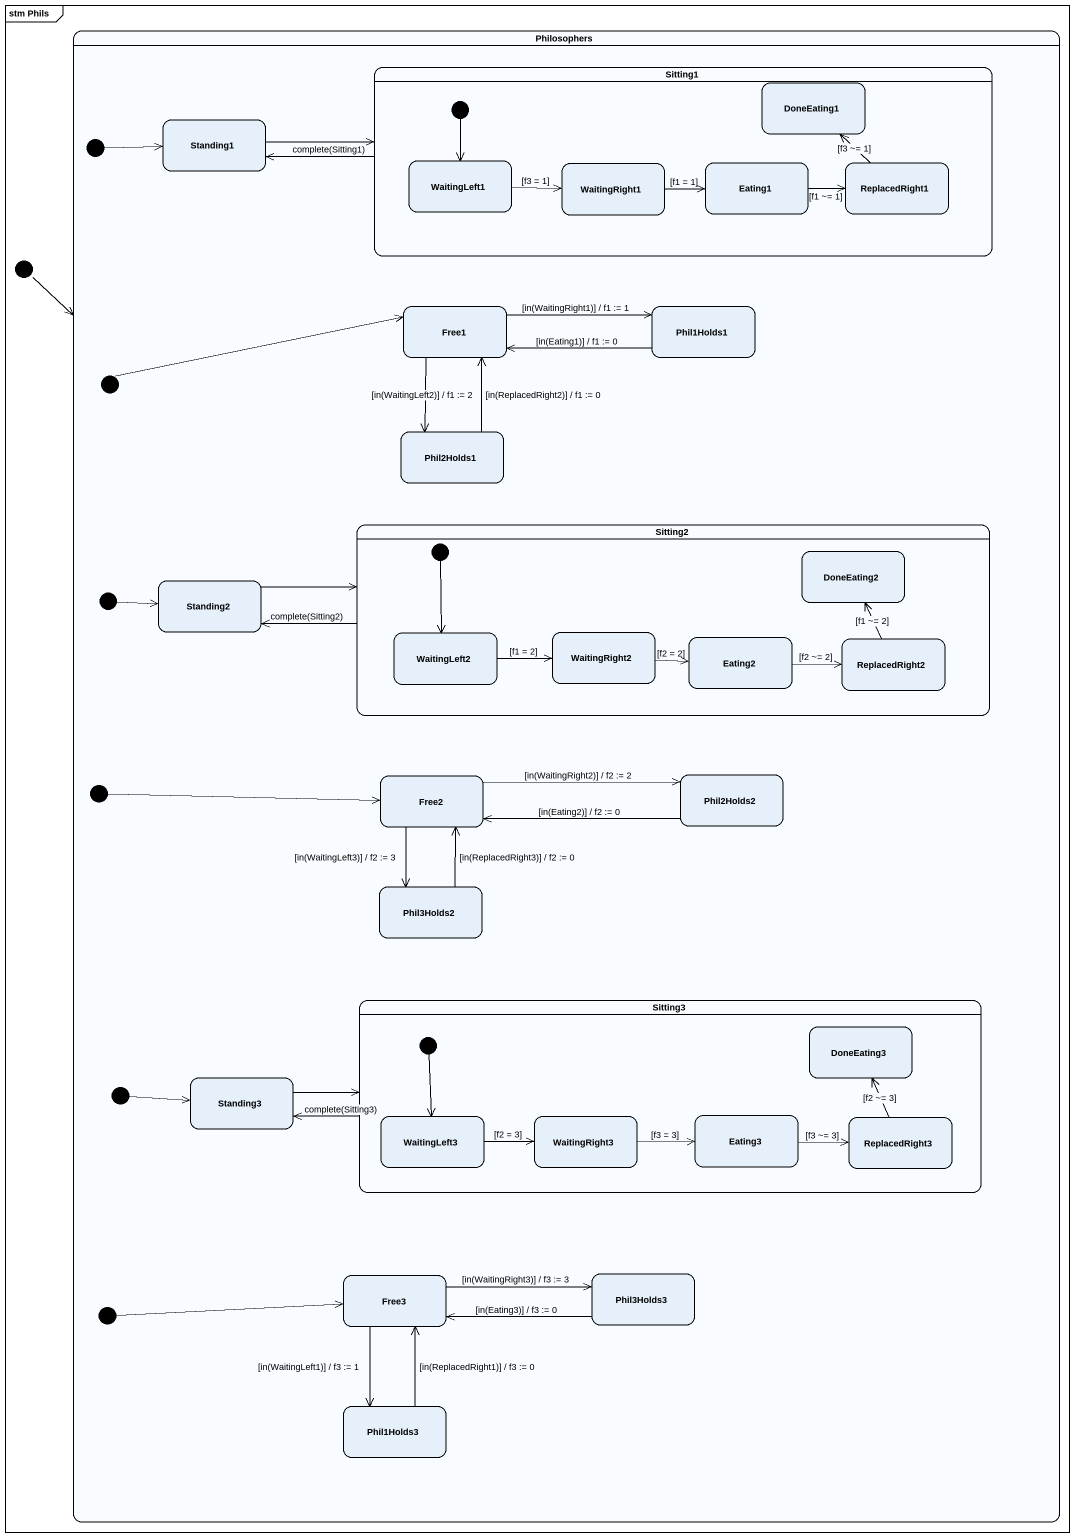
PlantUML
@startuml
mainframe stm Phils
hide empty description
state Philosophers {
  state Sitting1 {
    state DoneEating1
    state WaitingLeft1
    state WaitingRight1
    state Eating1
    state ReplacedRight1
    [*] --> WaitingLeft1
  }
  state Standing1
  state initial2 <<start>>
  state Free1
  state Phil1Holds1
  state initial4 <<start>>
  state Phil2Holds1
  state Sitting2 {
    state DoneEating2
    state WaitingLeft2
    state WaitingRight2
    state Eating2
    state ReplacedRight2
    [*] --> WaitingLeft2
  }
  state Standing2
  state initial6 <<start>>
  state Free2
  state Phil2Holds2
  state initial7 <<start>>
  state Phil3Holds2
  state Sitting3 {
    state DoneEating3
    state WaitingLeft3
    state WaitingRight3
    state Eating3
    state ReplacedRight3
    [*] --> WaitingLeft3
  }
  state initial9 <<start>>
  state Standing3
  state Free3
  state Phil3Holds3
  state initial10 <<start>>
  state Phil1Holds3
}
[*] --> Philosophers
Sitting1 -left-> Standing1 : complete(Sitting1)
Standing1 -right-> Sitting1
initial2 -right-> Standing1
WaitingLeft1 -right-> WaitingRight1 : [f3 = 1]
WaitingRight1 -right-> Eating1 : [f1 = 1]
Eating1 -right-> ReplacedRight1 : [f1 ~= 1]
ReplacedRight1 -up-> DoneEating1 : [f3 ~= 1]
Free1 -right-> Phil1Holds1 : [in(WaitingRight1)] / f1 := 1
Free1 --> Phil2Holds1 : [in(WaitingLeft2)] / f1 := 2
Phil1Holds1 -left-> Free1 : [in(Eating1)] / f1 := 0
initial4 -right-> Free1
Phil2Holds1 -up-> Free1 : [in(ReplacedRight2)] / f1 := 0
Sitting2 -left-> Standing2 : complete(Sitting2)
Standing2 -right-> Sitting2
initial6 -right-> Standing2
WaitingLeft2 -right-> WaitingRight2 : [f1 = 2]
WaitingRight2 -right-> Eating2 : [f2 = 2]
Eating2 -right-> ReplacedRight2 : [f2 ~= 2]
ReplacedRight2 -up-> DoneEating2 : [f1 ~= 2]
Free2 -right-> Phil2Holds2 : [in(WaitingRight2)] / f2 := 2
Free2 --> Phil3Holds2 : [in(WaitingLeft3)] / f2 := 3
Phil2Holds2 -left-> Free2 : [in(Eating2)] / f2 := 0
initial7 -right-> Free2
Phil3Holds2 -up-> Free2 : [in(ReplacedRight3)] / f2 := 0
Sitting3 -left-> Standing3 : complete(Sitting3)
initial9 -right-> Standing3
Standing3 -right-> Sitting3
WaitingLeft3 -right-> WaitingRight3 : [f2 = 3]
WaitingRight3 -right-> Eating3 : [f3 = 3]
Eating3 -right-> ReplacedRight3 : [f3 ~= 3]
ReplacedRight3 -up-> DoneEating3 : [f2 ~= 3]
Free3 -right-> Phil3Holds3 : [in(WaitingRight3)] / f3 := 3
Free3 --> Phil1Holds3 : [in(WaitingLeft1)] / f3 := 1
Phil3Holds3 -left-> Free3 : [in(Eating3)] / f3 := 0
initial10 -right-> Free3
Phil1Holds3 -up-> Free3 : [in(ReplacedRight1)] / f3 := 0
@enduml
